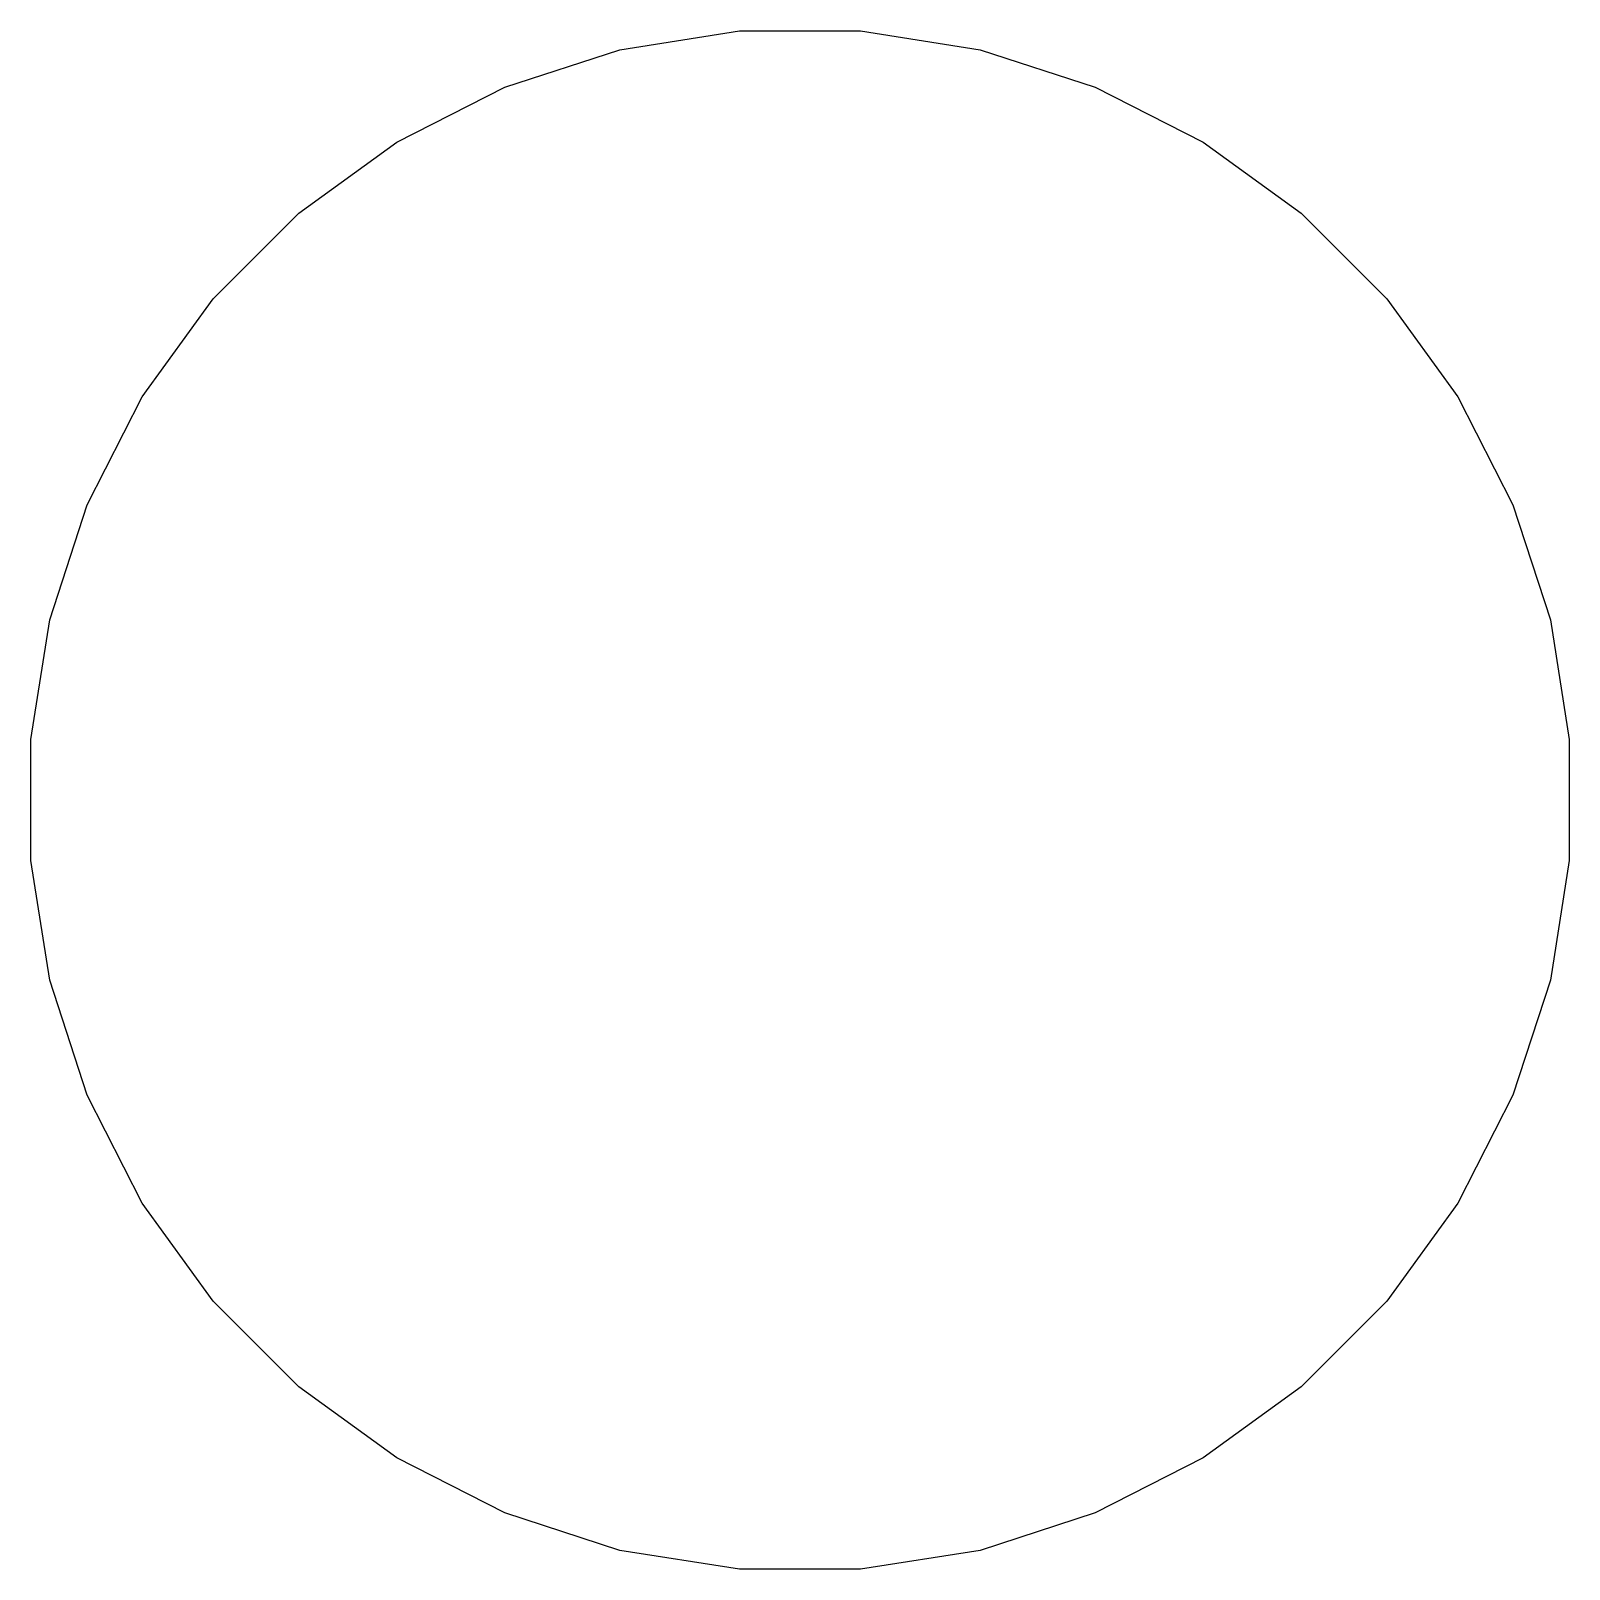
# Model space of a CAD drawing. Header units: inches. Extents: x -1.76 to 1.8, y -1.17 to 1.32.
# Drawn here: x 1.6694 to 1.795, y 1.197 to 1.3226 of the extents above.
import ezdxf

# ---------------------------------------------------------------- set-up
doc = ezdxf.new("R2010")
doc.units = ezdxf.units.IN
doc.header["$MEASUREMENT"] = 0
doc.layers.add('BLACK', color=7, linetype='CONTINUOUS')

msp = doc.modelspace()

# ---------------------------------------------------------------- linework, layer by layer
at = {"layer": 'BLACK', "linetype": 'CONTINUOUS'}
for p, q in [((1.7175, 1.32105), (1.72726, 1.32259)), ((1.72726, 1.32259), (1.73715, 1.32259)), ((1.73715, 1.32259), (1.74691, 1.32105)), ((1.7081, 1.31799), (1.7175, 1.32105)), ((1.74691, 1.32105), (1.75631, 1.31799)), ((1.69929, 1.3135), (1.7081, 1.31799)), ((1.75631, 1.31799), (1.76512, 1.3135)), ((1.69129, 1.30769), (1.69929, 1.3135)), ((1.76512, 1.3135), (1.77311, 1.30769)), ((1.68431, 1.30071), (1.69129, 1.30769)), ((1.77311, 1.30769), (1.7801, 1.30071)), ((1.6785, 1.29271), (1.68431, 1.30071)), ((1.7801, 1.30071), (1.78591, 1.29271)), ((1.67401, 1.2839), (1.6785, 1.29271)), ((1.78591, 1.29271), (1.7904, 1.2839)), ((1.67095, 1.2745), (1.67401, 1.2839)), ((1.7904, 1.2839), (1.79346, 1.2745)), ((1.66941, 1.26474), (1.67095, 1.2745)), ((1.79346, 1.2745), (1.795, 1.26474)), ((1.66941, 1.25485), (1.66941, 1.26474)), ((1.795, 1.26474), (1.795, 1.25485)), ((1.67095, 1.24509), (1.66941, 1.25485)), ((1.795, 1.25485), (1.79346, 1.24509)), ((1.67401, 1.23569), (1.67095, 1.24509)), ((1.79346, 1.24509), (1.7904, 1.23569)), ((1.6785, 1.22688), (1.67401, 1.23569)), ((1.7904, 1.23569), (1.78591, 1.22688)), ((1.68431, 1.21889), (1.6785, 1.22688)), ((1.78591, 1.22688), (1.7801, 1.21889)), ((1.69129, 1.2119), (1.68431, 1.21889)), ((1.7801, 1.21889), (1.77311, 1.2119)), ((1.69929, 1.20609), (1.69129, 1.2119)), ((1.77311, 1.2119), (1.76512, 1.20609)), ((1.7081, 1.2016), (1.69929, 1.20609)), ((1.76512, 1.20609), (1.75631, 1.2016)), ((1.7175, 1.19854), (1.7081, 1.2016)), ((1.75631, 1.2016), (1.74691, 1.19854)), ((1.72726, 1.197), (1.7175, 1.19854)), ((1.74691, 1.19854), (1.73715, 1.197)), ((1.73715, 1.197), (1.72726, 1.197))]:
    msp.add_line(p, q, dxfattribs=at)

doc.saveas('drawing.dxf')
